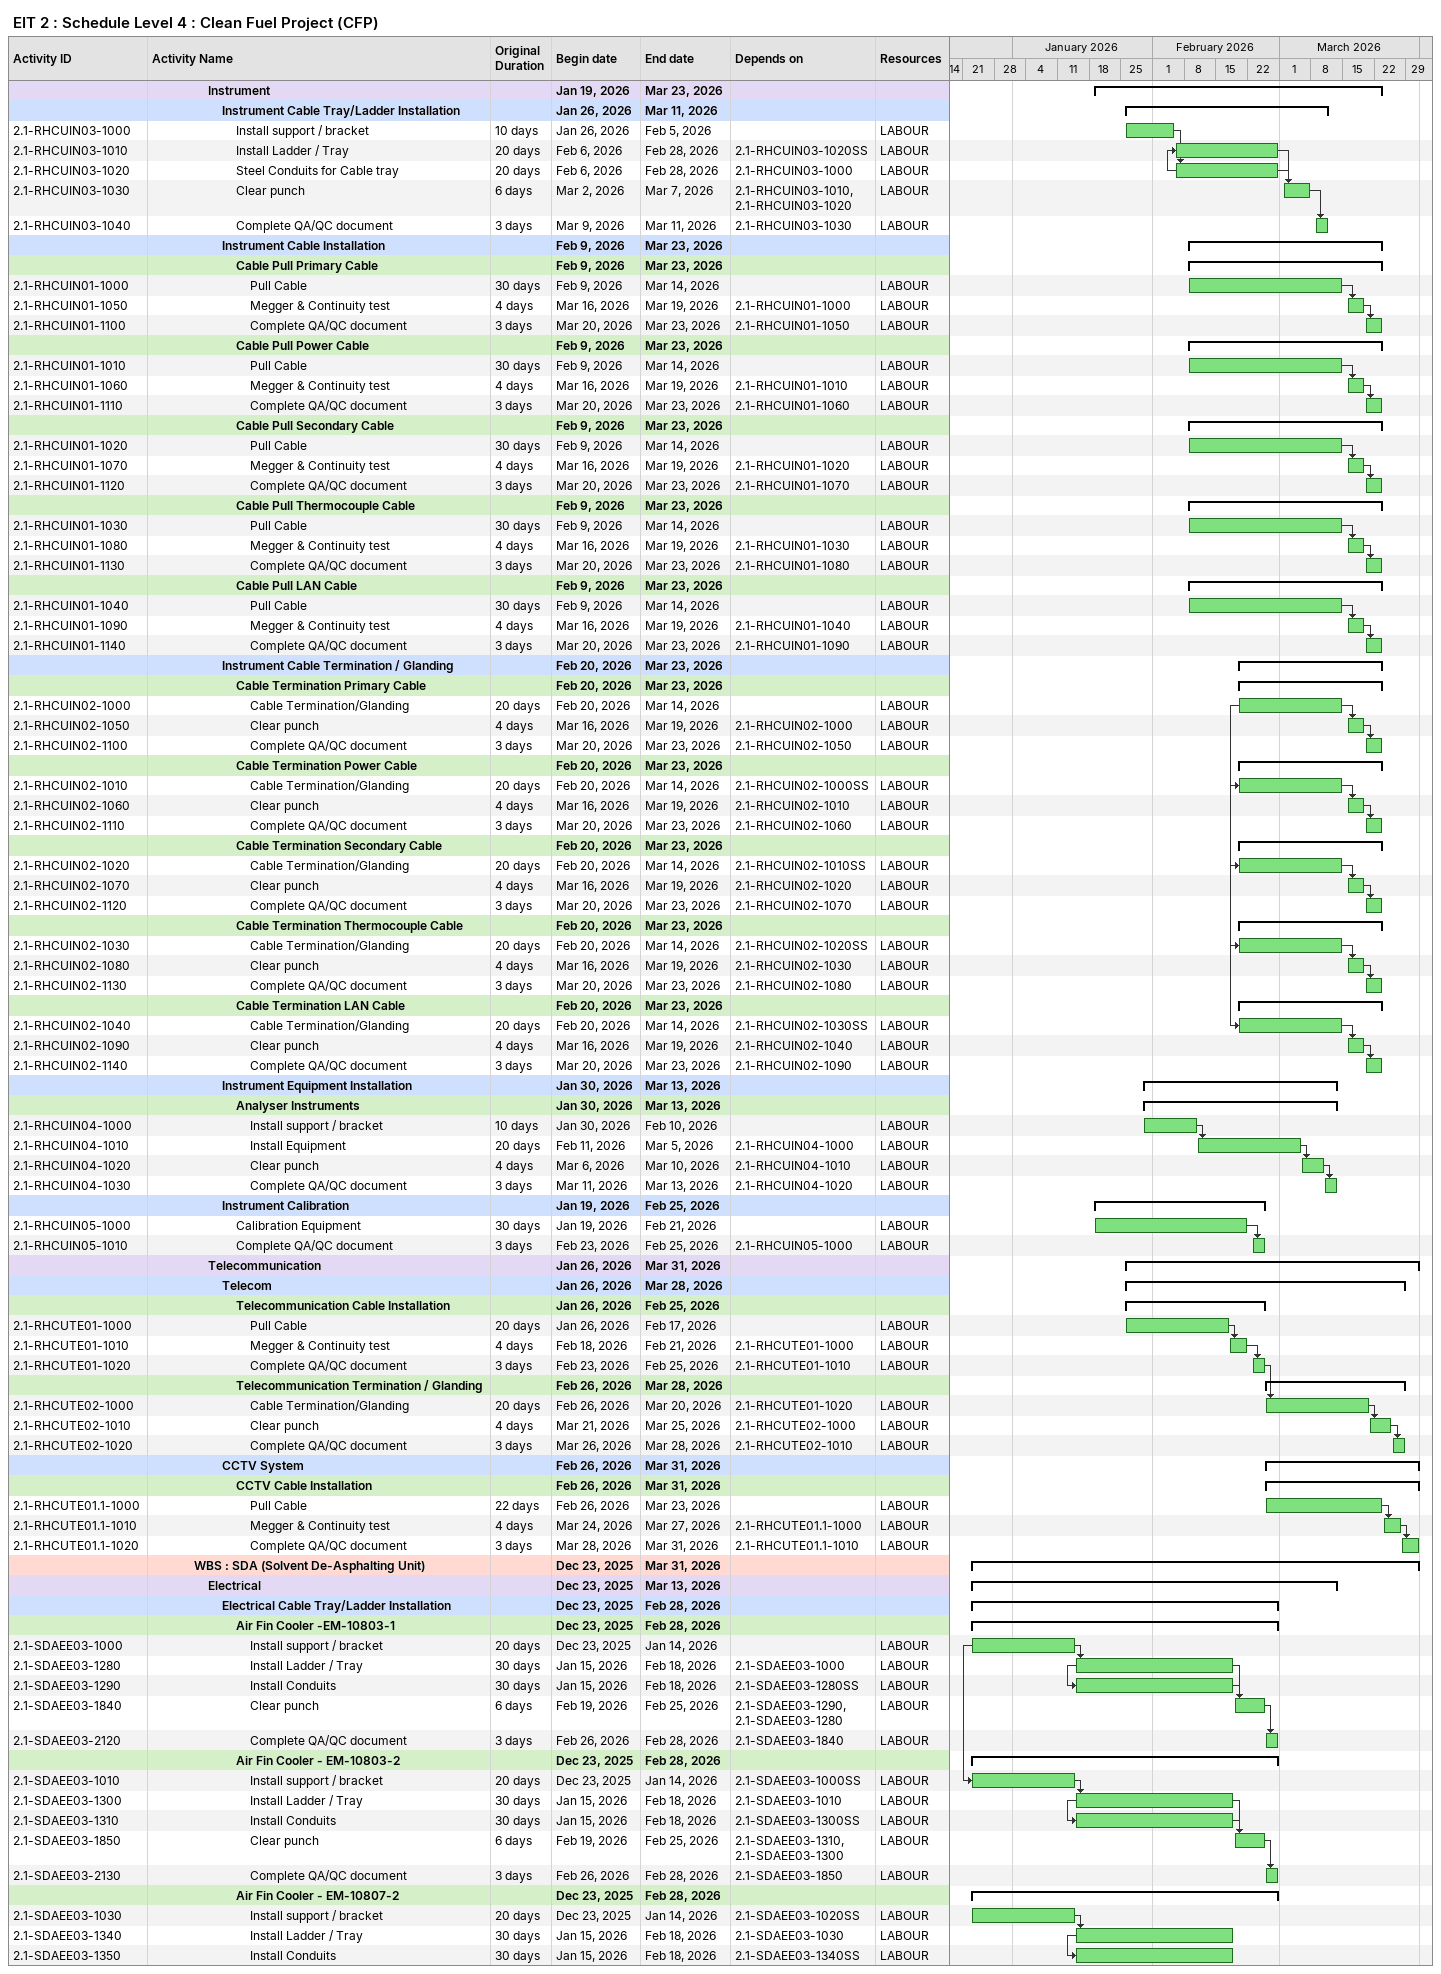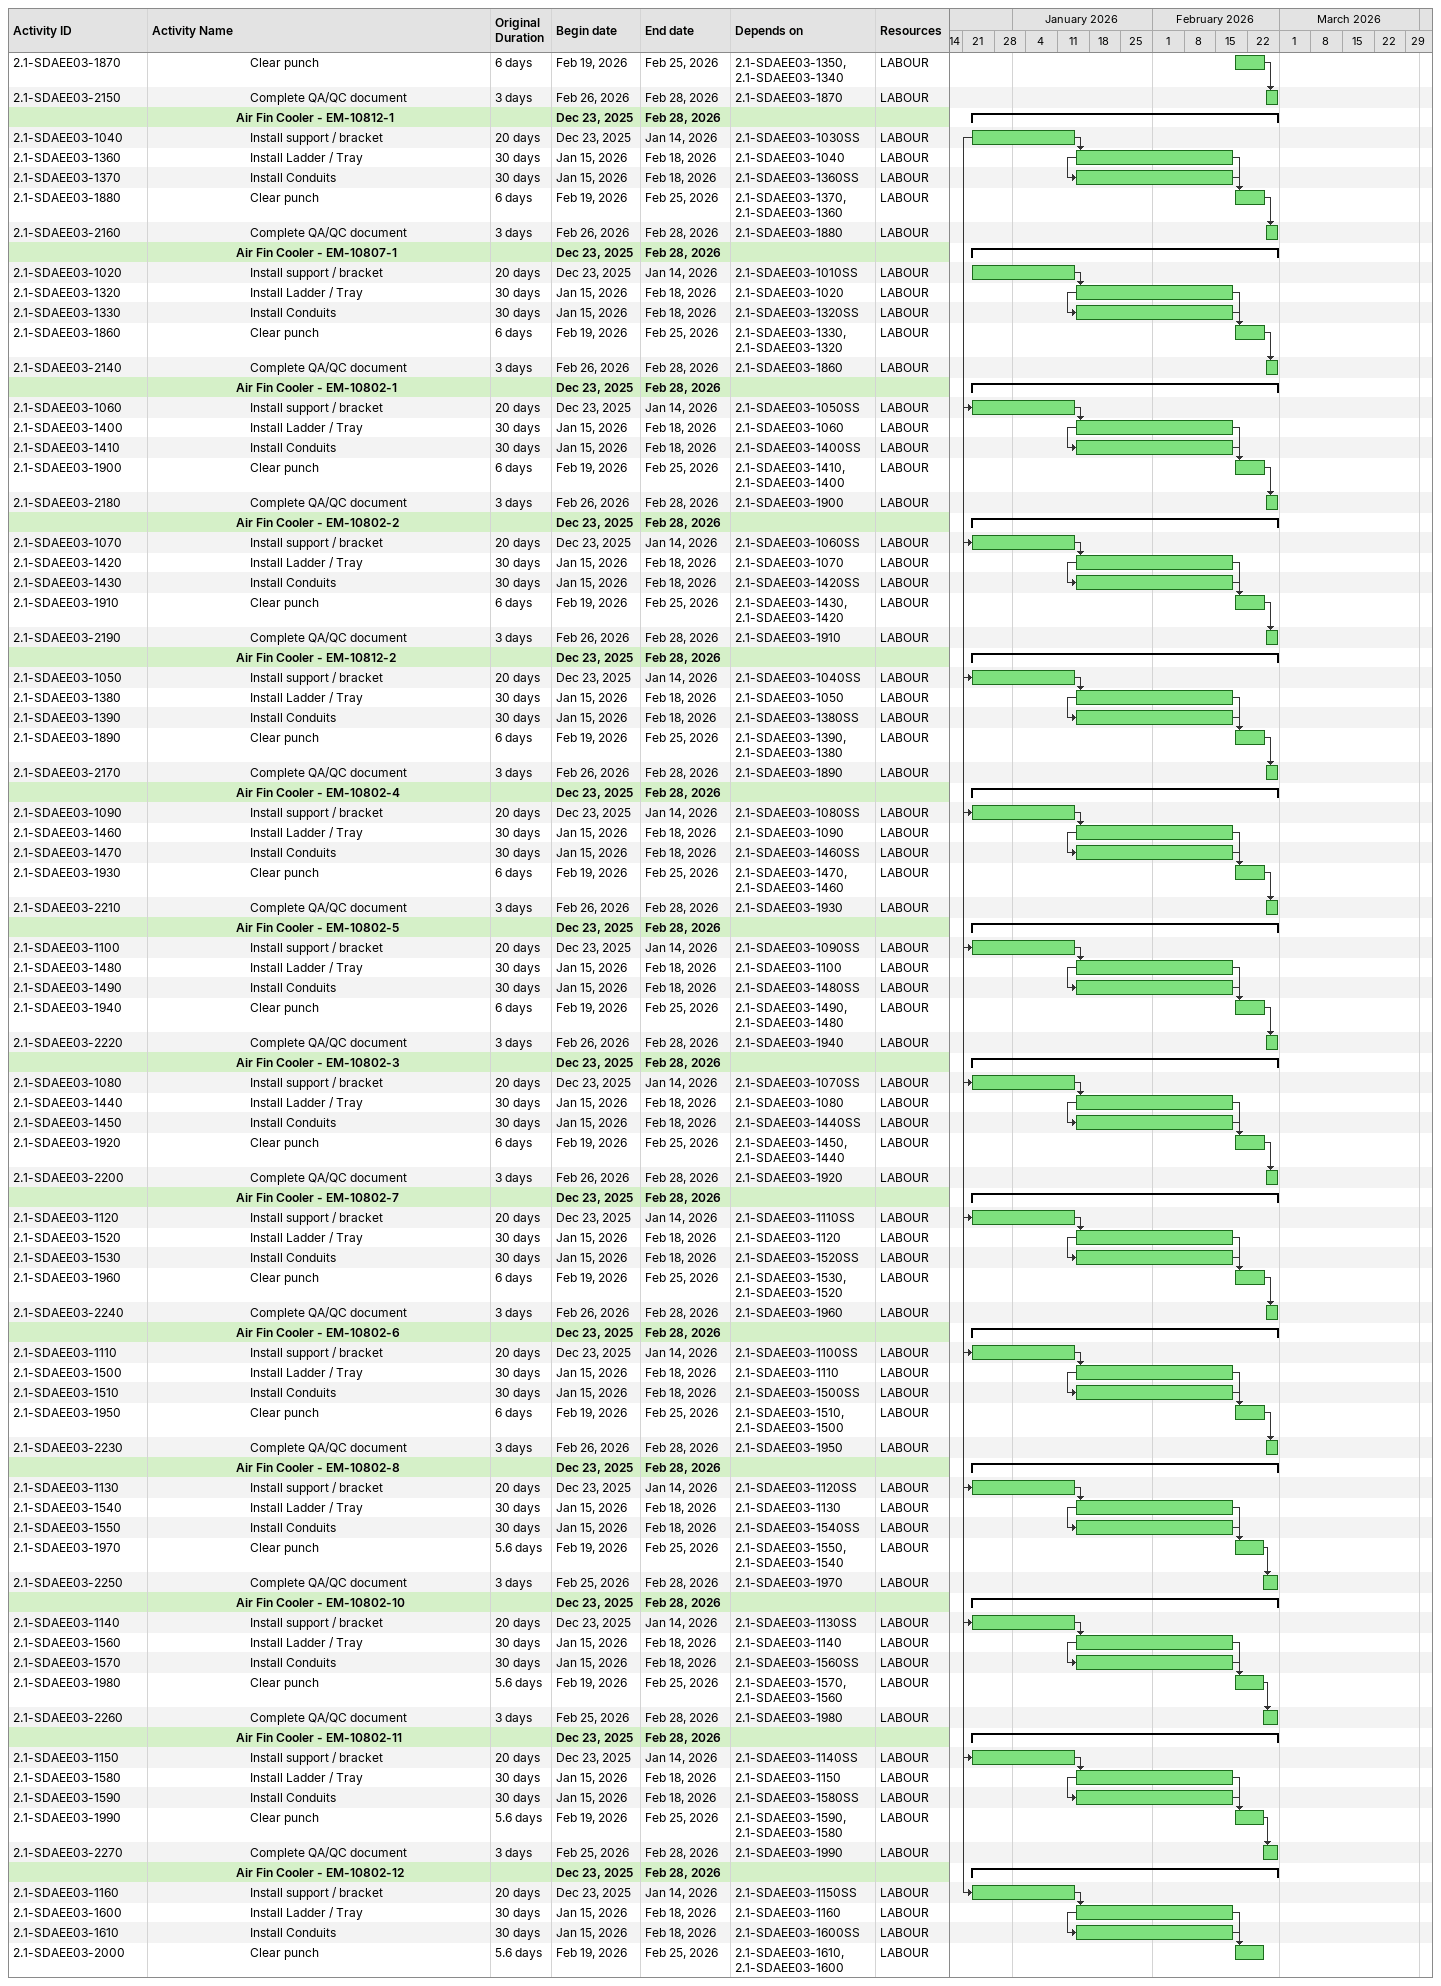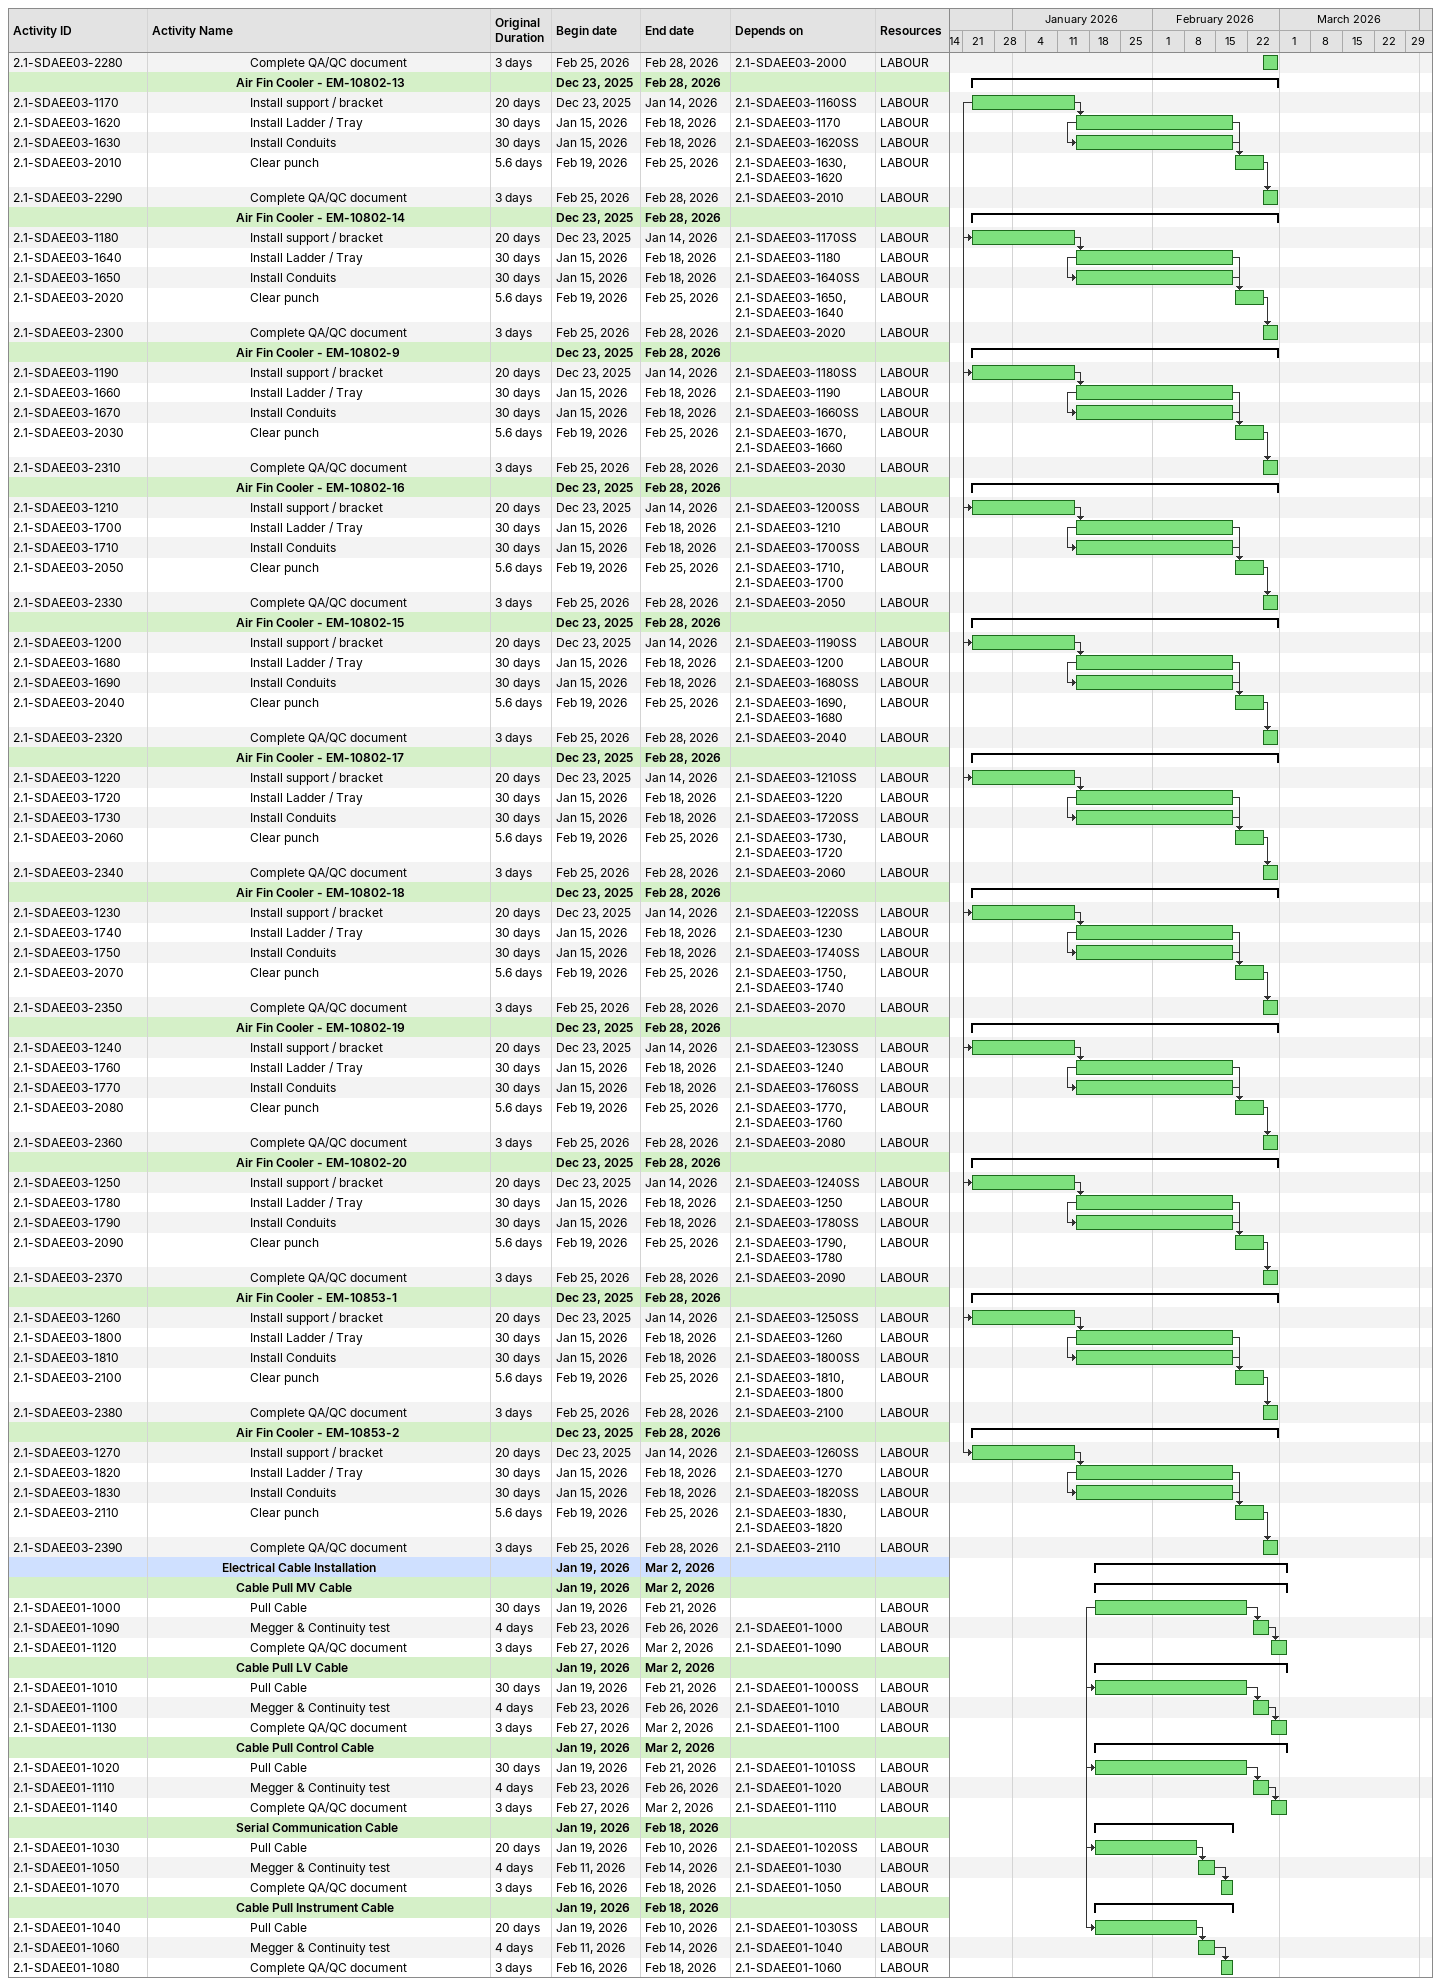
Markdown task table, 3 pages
EIT 2 : Schedule Level 4 : Clean Fuel Project (CFP)

| ID | Level | Task | Original duration | Start | Finish | Predecessors | Resources |
|---|---|---|---|---|---|---|---|
|  | 5 | **Instrument** |  | 2026-01-19 | 2026-03-23 |  |  |
|  | 6 | **Instrument Cable Tray/Ladder Installation** |  | 2026-01-26 | 2026-03-11 |  |  |
| 2.1-RHCUIN03-1000 | 7 | Install support / bracket | 10d | 2026-01-26 | 2026-02-05 |  | LABOUR |
| 2.1-RHCUIN03-1010 | 7 | Install Ladder / Tray | 20d | 2026-02-06 | 2026-02-28 | 2.1-RHCUIN03-1020SS | LABOUR |
| 2.1-RHCUIN03-1020 | 7 | Steel Conduits for Cable tray | 20d | 2026-02-06 | 2026-02-28 | 2.1-RHCUIN03-1000 | LABOUR |
| 2.1-RHCUIN03-1030 | 7 | Clear punch | 6d | 2026-03-02 | 2026-03-07 | 2.1-RHCUIN03-1010, 2.1-RHCUIN03-1020 | LABOUR |
| 2.1-RHCUIN03-1040 | 7 | Complete QA/QC document | 3d | 2026-03-09 | 2026-03-11 | 2.1-RHCUIN03-1030 | LABOUR |
|  | 6 | **Instrument Cable Installation** |  | 2026-02-09 | 2026-03-23 |  |  |
|  | 7 | **Cable Pull Primary Cable** |  | 2026-02-09 | 2026-03-23 |  |  |
| 2.1-RHCUIN01-1000 | 8 | Pull Cable | 30d | 2026-02-09 | 2026-03-14 |  | LABOUR |
| 2.1-RHCUIN01-1050 | 8 | Megger & Continuity test | 4d | 2026-03-16 | 2026-03-19 | 2.1-RHCUIN01-1000 | LABOUR |
| 2.1-RHCUIN01-1100 | 8 | Complete QA/QC document | 3d | 2026-03-20 | 2026-03-23 | 2.1-RHCUIN01-1050 | LABOUR |
|  | 7 | **Cable Pull Power Cable** |  | 2026-02-09 | 2026-03-23 |  |  |
| 2.1-RHCUIN01-1010 | 8 | Pull Cable | 30d | 2026-02-09 | 2026-03-14 |  | LABOUR |
| 2.1-RHCUIN01-1060 | 8 | Megger & Continuity test | 4d | 2026-03-16 | 2026-03-19 | 2.1-RHCUIN01-1010 | LABOUR |
| 2.1-RHCUIN01-1110 | 8 | Complete QA/QC document | 3d | 2026-03-20 | 2026-03-23 | 2.1-RHCUIN01-1060 | LABOUR |
|  | 7 | **Cable Pull Secondary Cable** |  | 2026-02-09 | 2026-03-23 |  |  |
| 2.1-RHCUIN01-1020 | 8 | Pull Cable | 30d | 2026-02-09 | 2026-03-14 |  | LABOUR |
| 2.1-RHCUIN01-1070 | 8 | Megger & Continuity test | 4d | 2026-03-16 | 2026-03-19 | 2.1-RHCUIN01-1020 | LABOUR |
| 2.1-RHCUIN01-1120 | 8 | Complete QA/QC document | 3d | 2026-03-20 | 2026-03-23 | 2.1-RHCUIN01-1070 | LABOUR |
|  | 7 | **Cable Pull Thermocouple Cable** |  | 2026-02-09 | 2026-03-23 |  |  |
| 2.1-RHCUIN01-1030 | 8 | Pull Cable | 30d | 2026-02-09 | 2026-03-14 |  | LABOUR |
| 2.1-RHCUIN01-1080 | 8 | Megger & Continuity test | 4d | 2026-03-16 | 2026-03-19 | 2.1-RHCUIN01-1030 | LABOUR |
| 2.1-RHCUIN01-1130 | 8 | Complete QA/QC document | 3d | 2026-03-20 | 2026-03-23 | 2.1-RHCUIN01-1080 | LABOUR |
|  | 7 | **Cable Pull LAN Cable** |  | 2026-02-09 | 2026-03-23 |  |  |
| 2.1-RHCUIN01-1040 | 8 | Pull Cable | 30d | 2026-02-09 | 2026-03-14 |  | LABOUR |
| 2.1-RHCUIN01-1090 | 8 | Megger & Continuity test | 4d | 2026-03-16 | 2026-03-19 | 2.1-RHCUIN01-1040 | LABOUR |
| 2.1-RHCUIN01-1140 | 8 | Complete QA/QC document | 3d | 2026-03-20 | 2026-03-23 | 2.1-RHCUIN01-1090 | LABOUR |
|  | 6 | **Instrument Cable Termination / Glanding** |  | 2026-02-20 | 2026-03-23 |  |  |
|  | 7 | **Cable Termination Primary Cable** |  | 2026-02-20 | 2026-03-23 |  |  |
| 2.1-RHCUIN02-1000 | 8 | Cable Termination/Glanding | 20d | 2026-02-20 | 2026-03-14 |  | LABOUR |
| 2.1-RHCUIN02-1050 | 8 | Clear punch | 4d | 2026-03-16 | 2026-03-19 | 2.1-RHCUIN02-1000 | LABOUR |
| 2.1-RHCUIN02-1100 | 8 | Complete QA/QC document | 3d | 2026-03-20 | 2026-03-23 | 2.1-RHCUIN02-1050 | LABOUR |
|  | 7 | **Cable Termination Power Cable** |  | 2026-02-20 | 2026-03-23 |  |  |
| 2.1-RHCUIN02-1010 | 8 | Cable Termination/Glanding | 20d | 2026-02-20 | 2026-03-14 | 2.1-RHCUIN02-1000SS | LABOUR |
| 2.1-RHCUIN02-1060 | 8 | Clear punch | 4d | 2026-03-16 | 2026-03-19 | 2.1-RHCUIN02-1010 | LABOUR |
| 2.1-RHCUIN02-1110 | 8 | Complete QA/QC document | 3d | 2026-03-20 | 2026-03-23 | 2.1-RHCUIN02-1060 | LABOUR |
|  | 7 | **Cable Termination Secondary Cable** |  | 2026-02-20 | 2026-03-23 |  |  |
| 2.1-RHCUIN02-1020 | 8 | Cable Termination/Glanding | 20d | 2026-02-20 | 2026-03-14 | 2.1-RHCUIN02-1010SS | LABOUR |
| 2.1-RHCUIN02-1070 | 8 | Clear punch | 4d | 2026-03-16 | 2026-03-19 | 2.1-RHCUIN02-1020 | LABOUR |
| 2.1-RHCUIN02-1120 | 8 | Complete QA/QC document | 3d | 2026-03-20 | 2026-03-23 | 2.1-RHCUIN02-1070 | LABOUR |
|  | 7 | **Cable Termination Thermocouple Cable** |  | 2026-02-20 | 2026-03-23 |  |  |
| 2.1-RHCUIN02-1030 | 8 | Cable Termination/Glanding | 20d | 2026-02-20 | 2026-03-14 | 2.1-RHCUIN02-1020SS | LABOUR |
| 2.1-RHCUIN02-1080 | 8 | Clear punch | 4d | 2026-03-16 | 2026-03-19 | 2.1-RHCUIN02-1030 | LABOUR |
| 2.1-RHCUIN02-1130 | 8 | Complete QA/QC document | 3d | 2026-03-20 | 2026-03-23 | 2.1-RHCUIN02-1080 | LABOUR |
|  | 7 | **Cable Termination LAN Cable** |  | 2026-02-20 | 2026-03-23 |  |  |
| 2.1-RHCUIN02-1040 | 8 | Cable Termination/Glanding | 20d | 2026-02-20 | 2026-03-14 | 2.1-RHCUIN02-1030SS | LABOUR |
| 2.1-RHCUIN02-1090 | 8 | Clear punch | 4d | 2026-03-16 | 2026-03-19 | 2.1-RHCUIN02-1040 | LABOUR |
| 2.1-RHCUIN02-1140 | 8 | Complete QA/QC document | 3d | 2026-03-20 | 2026-03-23 | 2.1-RHCUIN02-1090 | LABOUR |
|  | 6 | **Instrument Equipment Installation** |  | 2026-01-30 | 2026-03-13 |  |  |
|  | 7 | **Analyser Instruments** |  | 2026-01-30 | 2026-03-13 |  |  |
| 2.1-RHCUIN04-1000 | 8 | Install support / bracket | 10d | 2026-01-30 | 2026-02-10 |  | LABOUR |
| 2.1-RHCUIN04-1010 | 8 | Install Equipment | 20d | 2026-02-11 | 2026-03-05 | 2.1-RHCUIN04-1000 | LABOUR |
| 2.1-RHCUIN04-1020 | 8 | Clear punch | 4d | 2026-03-06 | 2026-03-10 | 2.1-RHCUIN04-1010 | LABOUR |
| 2.1-RHCUIN04-1030 | 8 | Complete QA/QC document | 3d | 2026-03-11 | 2026-03-13 | 2.1-RHCUIN04-1020 | LABOUR |
|  | 6 | **Instrument Calibration** |  | 2026-01-19 | 2026-02-25 |  |  |
| 2.1-RHCUIN05-1000 | 7 | Calibration Equipment | 30d | 2026-01-19 | 2026-02-21 |  | LABOUR |
| 2.1-RHCUIN05-1010 | 7 | Complete QA/QC document | 3d | 2026-02-23 | 2026-02-25 | 2.1-RHCUIN05-1000 | LABOUR |
|  | 5 | **Telecommunication** |  | 2026-01-26 | 2026-03-31 |  |  |
|  | 6 | **Telecom** |  | 2026-01-26 | 2026-03-28 |  |  |
|  | 7 | **Telecommunication Cable Installation** |  | 2026-01-26 | 2026-02-25 |  |  |
| 2.1-RHCUTE01-1000 | 8 | Pull Cable | 20d | 2026-01-26 | 2026-02-17 |  | LABOUR |
| 2.1-RHCUTE01-1010 | 8 | Megger & Continuity test | 4d | 2026-02-18 | 2026-02-21 | 2.1-RHCUTE01-1000 | LABOUR |
| 2.1-RHCUTE01-1020 | 8 | Complete QA/QC document | 3d | 2026-02-23 | 2026-02-25 | 2.1-RHCUTE01-1010 | LABOUR |
|  | 7 | **Telecommunication Termination / Glanding** |  | 2026-02-26 | 2026-03-28 |  |  |
| 2.1-RHCUTE02-1000 | 8 | Cable Termination/Glanding | 20d | 2026-02-26 | 2026-03-20 | 2.1-RHCUTE01-1020 | LABOUR |
| 2.1-RHCUTE02-1010 | 8 | Clear punch | 4d | 2026-03-21 | 2026-03-25 | 2.1-RHCUTE02-1000 | LABOUR |
| 2.1-RHCUTE02-1020 | 8 | Complete QA/QC document | 3d | 2026-03-26 | 2026-03-28 | 2.1-RHCUTE02-1010 | LABOUR |
|  | 6 | **CCTV System** |  | 2026-02-26 | 2026-03-31 |  |  |
|  | 7 | **CCTV Cable Installation** |  | 2026-02-26 | 2026-03-31 |  |  |
| 2.1-RHCUTE01.1-1000 | 8 | Pull Cable | 22d | 2026-02-26 | 2026-03-23 |  | LABOUR |
| 2.1-RHCUTE01.1-1010 | 8 | Megger & Continuity test | 4d | 2026-03-24 | 2026-03-27 | 2.1-RHCUTE01.1-1000 | LABOUR |
| 2.1-RHCUTE01.1-1020 | 8 | Complete QA/QC document | 3d | 2026-03-28 | 2026-03-31 | 2.1-RHCUTE01.1-1010 | LABOUR |
|  | 4 | **WBS : SDA (Solvent De-Asphalting Unit)** |  | 2025-12-23 | 2026-03-31 |  |  |
|  | 5 | **Electrical** |  | 2025-12-23 | 2026-03-13 |  |  |
|  | 6 | **Electrical Cable Tray/Ladder Installation** |  | 2025-12-23 | 2026-02-28 |  |  |
|  | 7 | **Air Fin Cooler -EM-10803-1** |  | 2025-12-23 | 2026-02-28 |  |  |
| 2.1-SDAEE03-1000 | 8 | Install support / bracket | 20d | 2025-12-23 | 2026-01-14 |  | LABOUR |
| 2.1-SDAEE03-1280 | 8 | Install Ladder / Tray | 30d | 2026-01-15 | 2026-02-18 | 2.1-SDAEE03-1000 | LABOUR |
| 2.1-SDAEE03-1290 | 8 | Install Conduits | 30d | 2026-01-15 | 2026-02-18 | 2.1-SDAEE03-1280SS | LABOUR |
| 2.1-SDAEE03-1840 | 8 | Clear punch | 6d | 2026-02-19 | 2026-02-25 | 2.1-SDAEE03-1290, 2.1-SDAEE03-1280 | LABOUR |
| 2.1-SDAEE03-2120 | 8 | Complete QA/QC document | 3d | 2026-02-26 | 2026-02-28 | 2.1-SDAEE03-1840 | LABOUR |
|  | 7 | **Air Fin Cooler - EM-10803-2** |  | 2025-12-23 | 2026-02-28 |  |  |
| 2.1-SDAEE03-1010 | 8 | Install support / bracket | 20d | 2025-12-23 | 2026-01-14 | 2.1-SDAEE03-1000SS | LABOUR |
| 2.1-SDAEE03-1300 | 8 | Install Ladder / Tray | 30d | 2026-01-15 | 2026-02-18 | 2.1-SDAEE03-1010 | LABOUR |
| 2.1-SDAEE03-1310 | 8 | Install Conduits | 30d | 2026-01-15 | 2026-02-18 | 2.1-SDAEE03-1300SS | LABOUR |
| 2.1-SDAEE03-1850 | 8 | Clear punch | 6d | 2026-02-19 | 2026-02-25 | 2.1-SDAEE03-1310, 2.1-SDAEE03-1300 | LABOUR |
| 2.1-SDAEE03-2130 | 8 | Complete QA/QC document | 3d | 2026-02-26 | 2026-02-28 | 2.1-SDAEE03-1850 | LABOUR |
|  | 7 | **Air Fin Cooler - EM-10807-2** |  | 2025-12-23 | 2026-02-28 |  |  |
| 2.1-SDAEE03-1030 | 8 | Install support / bracket | 20d | 2025-12-23 | 2026-01-14 | 2.1-SDAEE03-1020SS | LABOUR |
| 2.1-SDAEE03-1340 | 8 | Install Ladder / Tray | 30d | 2026-01-15 | 2026-02-18 | 2.1-SDAEE03-1030 | LABOUR |
| 2.1-SDAEE03-1350 | 8 | Install Conduits | 30d | 2026-01-15 | 2026-02-18 | 2.1-SDAEE03-1340SS | LABOUR |
| 2.1-SDAEE03-1870 | 8 | Clear punch | 6d | 2026-02-19 | 2026-02-25 | 2.1-SDAEE03-1350, 2.1-SDAEE03-1340 | LABOUR |
| 2.1-SDAEE03-2150 | 8 | Complete QA/QC document | 3d | 2026-02-26 | 2026-02-28 | 2.1-SDAEE03-1870 | LABOUR |
|  | 7 | **Air Fin Cooler - EM-10812-1** |  | 2025-12-23 | 2026-02-28 |  |  |
| 2.1-SDAEE03-1040 | 8 | Install support / bracket | 20d | 2025-12-23 | 2026-01-14 | 2.1-SDAEE03-1030SS | LABOUR |
| 2.1-SDAEE03-1360 | 8 | Install Ladder / Tray | 30d | 2026-01-15 | 2026-02-18 | 2.1-SDAEE03-1040 | LABOUR |
| 2.1-SDAEE03-1370 | 8 | Install Conduits | 30d | 2026-01-15 | 2026-02-18 | 2.1-SDAEE03-1360SS | LABOUR |
| 2.1-SDAEE03-1880 | 8 | Clear punch | 6d | 2026-02-19 | 2026-02-25 | 2.1-SDAEE03-1370, 2.1-SDAEE03-1360 | LABOUR |
| 2.1-SDAEE03-2160 | 8 | Complete QA/QC document | 3d | 2026-02-26 | 2026-02-28 | 2.1-SDAEE03-1880 | LABOUR |
|  | 7 | **Air Fin Cooler - EM-10807-1** |  | 2025-12-23 | 2026-02-28 |  |  |
| 2.1-SDAEE03-1020 | 8 | Install support / bracket | 20d | 2025-12-23 | 2026-01-14 | 2.1-SDAEE03-1010SS | LABOUR |
| 2.1-SDAEE03-1320 | 8 | Install Ladder / Tray | 30d | 2026-01-15 | 2026-02-18 | 2.1-SDAEE03-1020 | LABOUR |
| 2.1-SDAEE03-1330 | 8 | Install Conduits | 30d | 2026-01-15 | 2026-02-18 | 2.1-SDAEE03-1320SS | LABOUR |
| 2.1-SDAEE03-1860 | 8 | Clear punch | 6d | 2026-02-19 | 2026-02-25 | 2.1-SDAEE03-1330, 2.1-SDAEE03-1320 | LABOUR |
| 2.1-SDAEE03-2140 | 8 | Complete QA/QC document | 3d | 2026-02-26 | 2026-02-28 | 2.1-SDAEE03-1860 | LABOUR |
|  | 7 | **Air Fin Cooler - EM-10802-1** |  | 2025-12-23 | 2026-02-28 |  |  |
| 2.1-SDAEE03-1060 | 8 | Install support / bracket | 20d | 2025-12-23 | 2026-01-14 | 2.1-SDAEE03-1050SS | LABOUR |
| 2.1-SDAEE03-1400 | 8 | Install Ladder / Tray | 30d | 2026-01-15 | 2026-02-18 | 2.1-SDAEE03-1060 | LABOUR |
| 2.1-SDAEE03-1410 | 8 | Install Conduits | 30d | 2026-01-15 | 2026-02-18 | 2.1-SDAEE03-1400SS | LABOUR |
| 2.1-SDAEE03-1900 | 8 | Clear punch | 6d | 2026-02-19 | 2026-02-25 | 2.1-SDAEE03-1410, 2.1-SDAEE03-1400 | LABOUR |
| 2.1-SDAEE03-2180 | 8 | Complete QA/QC document | 3d | 2026-02-26 | 2026-02-28 | 2.1-SDAEE03-1900 | LABOUR |
|  | 7 | **Air Fin Cooler - EM-10802-2** |  | 2025-12-23 | 2026-02-28 |  |  |
| 2.1-SDAEE03-1070 | 8 | Install support / bracket | 20d | 2025-12-23 | 2026-01-14 | 2.1-SDAEE03-1060SS | LABOUR |
| 2.1-SDAEE03-1420 | 8 | Install Ladder / Tray | 30d | 2026-01-15 | 2026-02-18 | 2.1-SDAEE03-1070 | LABOUR |
| 2.1-SDAEE03-1430 | 8 | Install Conduits | 30d | 2026-01-15 | 2026-02-18 | 2.1-SDAEE03-1420SS | LABOUR |
| 2.1-SDAEE03-1910 | 8 | Clear punch | 6d | 2026-02-19 | 2026-02-25 | 2.1-SDAEE03-1430, 2.1-SDAEE03-1420 | LABOUR |
| 2.1-SDAEE03-2190 | 8 | Complete QA/QC document | 3d | 2026-02-26 | 2026-02-28 | 2.1-SDAEE03-1910 | LABOUR |
|  | 7 | **Air Fin Cooler - EM-10812-2** |  | 2025-12-23 | 2026-02-28 |  |  |
| 2.1-SDAEE03-1050 | 8 | Install support / bracket | 20d | 2025-12-23 | 2026-01-14 | 2.1-SDAEE03-1040SS | LABOUR |
| 2.1-SDAEE03-1380 | 8 | Install Ladder / Tray | 30d | 2026-01-15 | 2026-02-18 | 2.1-SDAEE03-1050 | LABOUR |
| 2.1-SDAEE03-1390 | 8 | Install Conduits | 30d | 2026-01-15 | 2026-02-18 | 2.1-SDAEE03-1380SS | LABOUR |
| 2.1-SDAEE03-1890 | 8 | Clear punch | 6d | 2026-02-19 | 2026-02-25 | 2.1-SDAEE03-1390, 2.1-SDAEE03-1380 | LABOUR |
| 2.1-SDAEE03-2170 | 8 | Complete QA/QC document | 3d | 2026-02-26 | 2026-02-28 | 2.1-SDAEE03-1890 | LABOUR |
|  | 7 | **Air Fin Cooler - EM-10802-4** |  | 2025-12-23 | 2026-02-28 |  |  |
| 2.1-SDAEE03-1090 | 8 | Install support / bracket | 20d | 2025-12-23 | 2026-01-14 | 2.1-SDAEE03-1080SS | LABOUR |
| 2.1-SDAEE03-1460 | 8 | Install Ladder / Tray | 30d | 2026-01-15 | 2026-02-18 | 2.1-SDAEE03-1090 | LABOUR |
| 2.1-SDAEE03-1470 | 8 | Install Conduits | 30d | 2026-01-15 | 2026-02-18 | 2.1-SDAEE03-1460SS | LABOUR |
| 2.1-SDAEE03-1930 | 8 | Clear punch | 6d | 2026-02-19 | 2026-02-25 | 2.1-SDAEE03-1470, 2.1-SDAEE03-1460 | LABOUR |
| 2.1-SDAEE03-2210 | 8 | Complete QA/QC document | 3d | 2026-02-26 | 2026-02-28 | 2.1-SDAEE03-1930 | LABOUR |
|  | 7 | **Air Fin Cooler - EM-10802-5** |  | 2025-12-23 | 2026-02-28 |  |  |
| 2.1-SDAEE03-1100 | 8 | Install support / bracket | 20d | 2025-12-23 | 2026-01-14 | 2.1-SDAEE03-1090SS | LABOUR |
| 2.1-SDAEE03-1480 | 8 | Install Ladder / Tray | 30d | 2026-01-15 | 2026-02-18 | 2.1-SDAEE03-1100 | LABOUR |
| 2.1-SDAEE03-1490 | 8 | Install Conduits | 30d | 2026-01-15 | 2026-02-18 | 2.1-SDAEE03-1480SS | LABOUR |
| 2.1-SDAEE03-1940 | 8 | Clear punch | 6d | 2026-02-19 | 2026-02-25 | 2.1-SDAEE03-1490, 2.1-SDAEE03-1480 | LABOUR |
| 2.1-SDAEE03-2220 | 8 | Complete QA/QC document | 3d | 2026-02-26 | 2026-02-28 | 2.1-SDAEE03-1940 | LABOUR |
|  | 7 | **Air Fin Cooler - EM-10802-3** |  | 2025-12-23 | 2026-02-28 |  |  |
| 2.1-SDAEE03-1080 | 8 | Install support / bracket | 20d | 2025-12-23 | 2026-01-14 | 2.1-SDAEE03-1070SS | LABOUR |
| 2.1-SDAEE03-1440 | 8 | Install Ladder / Tray | 30d | 2026-01-15 | 2026-02-18 | 2.1-SDAEE03-1080 | LABOUR |
| 2.1-SDAEE03-1450 | 8 | Install Conduits | 30d | 2026-01-15 | 2026-02-18 | 2.1-SDAEE03-1440SS | LABOUR |
| 2.1-SDAEE03-1920 | 8 | Clear punch | 6d | 2026-02-19 | 2026-02-25 | 2.1-SDAEE03-1450, 2.1-SDAEE03-1440 | LABOUR |
| 2.1-SDAEE03-2200 | 8 | Complete QA/QC document | 3d | 2026-02-26 | 2026-02-28 | 2.1-SDAEE03-1920 | LABOUR |
|  | 7 | **Air Fin Cooler - EM-10802-7** |  | 2025-12-23 | 2026-02-28 |  |  |
| 2.1-SDAEE03-1120 | 8 | Install support / bracket | 20d | 2025-12-23 | 2026-01-14 | 2.1-SDAEE03-1110SS | LABOUR |
| 2.1-SDAEE03-1520 | 8 | Install Ladder / Tray | 30d | 2026-01-15 | 2026-02-18 | 2.1-SDAEE03-1120 | LABOUR |
| 2.1-SDAEE03-1530 | 8 | Install Conduits | 30d | 2026-01-15 | 2026-02-18 | 2.1-SDAEE03-1520SS | LABOUR |
| 2.1-SDAEE03-1960 | 8 | Clear punch | 6d | 2026-02-19 | 2026-02-25 | 2.1-SDAEE03-1530, 2.1-SDAEE03-1520 | LABOUR |
| 2.1-SDAEE03-2240 | 8 | Complete QA/QC document | 3d | 2026-02-26 | 2026-02-28 | 2.1-SDAEE03-1960 | LABOUR |
|  | 7 | **Air Fin Cooler - EM-10802-6** |  | 2025-12-23 | 2026-02-28 |  |  |
| 2.1-SDAEE03-1110 | 8 | Install support / bracket | 20d | 2025-12-23 | 2026-01-14 | 2.1-SDAEE03-1100SS | LABOUR |
| 2.1-SDAEE03-1500 | 8 | Install Ladder / Tray | 30d | 2026-01-15 | 2026-02-18 | 2.1-SDAEE03-1110 | LABOUR |
| 2.1-SDAEE03-1510 | 8 | Install Conduits | 30d | 2026-01-15 | 2026-02-18 | 2.1-SDAEE03-1500SS | LABOUR |
| 2.1-SDAEE03-1950 | 8 | Clear punch | 6d | 2026-02-19 | 2026-02-25 | 2.1-SDAEE03-1510, 2.1-SDAEE03-1500 | LABOUR |
| 2.1-SDAEE03-2230 | 8 | Complete QA/QC document | 3d | 2026-02-26 | 2026-02-28 | 2.1-SDAEE03-1950 | LABOUR |
|  | 7 | **Air Fin Cooler - EM-10802-8** |  | 2025-12-23 | 2026-02-28 |  |  |
| 2.1-SDAEE03-1130 | 8 | Install support / bracket | 20d | 2025-12-23 | 2026-01-14 | 2.1-SDAEE03-1120SS | LABOUR |
| 2.1-SDAEE03-1540 | 8 | Install Ladder / Tray | 30d | 2026-01-15 | 2026-02-18 | 2.1-SDAEE03-1130 | LABOUR |
| 2.1-SDAEE03-1550 | 8 | Install Conduits | 30d | 2026-01-15 | 2026-02-18 | 2.1-SDAEE03-1540SS | LABOUR |
| 2.1-SDAEE03-1970 | 8 | Clear punch | 5.6d | 2026-02-19 | 2026-02-25 | 2.1-SDAEE03-1550, 2.1-SDAEE03-1540 | LABOUR |
| 2.1-SDAEE03-2250 | 8 | Complete QA/QC document | 3d | 2026-02-25 | 2026-02-28 | 2.1-SDAEE03-1970 | LABOUR |
|  | 7 | **Air Fin Cooler - EM-10802-10** |  | 2025-12-23 | 2026-02-28 |  |  |
| 2.1-SDAEE03-1140 | 8 | Install support / bracket | 20d | 2025-12-23 | 2026-01-14 | 2.1-SDAEE03-1130SS | LABOUR |
| 2.1-SDAEE03-1560 | 8 | Install Ladder / Tray | 30d | 2026-01-15 | 2026-02-18 | 2.1-SDAEE03-1140 | LABOUR |
| 2.1-SDAEE03-1570 | 8 | Install Conduits | 30d | 2026-01-15 | 2026-02-18 | 2.1-SDAEE03-1560SS | LABOUR |
| 2.1-SDAEE03-1980 | 8 | Clear punch | 5.6d | 2026-02-19 | 2026-02-25 | 2.1-SDAEE03-1570, 2.1-SDAEE03-1560 | LABOUR |
| 2.1-SDAEE03-2260 | 8 | Complete QA/QC document | 3d | 2026-02-25 | 2026-02-28 | 2.1-SDAEE03-1980 | LABOUR |
|  | 7 | **Air Fin Cooler - EM-10802-11** |  | 2025-12-23 | 2026-02-28 |  |  |
| 2.1-SDAEE03-1150 | 8 | Install support / bracket | 20d | 2025-12-23 | 2026-01-14 | 2.1-SDAEE03-1140SS | LABOUR |
| 2.1-SDAEE03-1580 | 8 | Install Ladder / Tray | 30d | 2026-01-15 | 2026-02-18 | 2.1-SDAEE03-1150 | LABOUR |
| 2.1-SDAEE03-1590 | 8 | Install Conduits | 30d | 2026-01-15 | 2026-02-18 | 2.1-SDAEE03-1580SS | LABOUR |
| 2.1-SDAEE03-1990 | 8 | Clear punch | 5.6d | 2026-02-19 | 2026-02-25 | 2.1-SDAEE03-1590, 2.1-SDAEE03-1580 | LABOUR |
| 2.1-SDAEE03-2270 | 8 | Complete QA/QC document | 3d | 2026-02-25 | 2026-02-28 | 2.1-SDAEE03-1990 | LABOUR |
|  | 7 | **Air Fin Cooler - EM-10802-12** |  | 2025-12-23 | 2026-02-28 |  |  |
| 2.1-SDAEE03-1160 | 8 | Install support / bracket | 20d | 2025-12-23 | 2026-01-14 | 2.1-SDAEE03-1150SS | LABOUR |
| 2.1-SDAEE03-1600 | 8 | Install Ladder / Tray | 30d | 2026-01-15 | 2026-02-18 | 2.1-SDAEE03-1160 | LABOUR |
| 2.1-SDAEE03-1610 | 8 | Install Conduits | 30d | 2026-01-15 | 2026-02-18 | 2.1-SDAEE03-1600SS | LABOUR |
| 2.1-SDAEE03-2000 | 8 | Clear punch | 5.6d | 2026-02-19 | 2026-02-25 | 2.1-SDAEE03-1610, 2.1-SDAEE03-1600 | LABOUR |
| 2.1-SDAEE03-2280 | 8 | Complete QA/QC document | 3d | 2026-02-25 | 2026-02-28 | 2.1-SDAEE03-2000 | LABOUR |
|  | 7 | **Air Fin Cooler - EM-10802-13** |  | 2025-12-23 | 2026-02-28 |  |  |
| 2.1-SDAEE03-1170 | 8 | Install support / bracket | 20d | 2025-12-23 | 2026-01-14 | 2.1-SDAEE03-1160SS | LABOUR |
| 2.1-SDAEE03-1620 | 8 | Install Ladder / Tray | 30d | 2026-01-15 | 2026-02-18 | 2.1-SDAEE03-1170 | LABOUR |
| 2.1-SDAEE03-1630 | 8 | Install Conduits | 30d | 2026-01-15 | 2026-02-18 | 2.1-SDAEE03-1620SS | LABOUR |
| 2.1-SDAEE03-2010 | 8 | Clear punch | 5.6d | 2026-02-19 | 2026-02-25 | 2.1-SDAEE03-1630, 2.1-SDAEE03-1620 | LABOUR |
| 2.1-SDAEE03-2290 | 8 | Complete QA/QC document | 3d | 2026-02-25 | 2026-02-28 | 2.1-SDAEE03-2010 | LABOUR |
|  | 7 | **Air Fin Cooler - EM-10802-14** |  | 2025-12-23 | 2026-02-28 |  |  |
| 2.1-SDAEE03-1180 | 8 | Install support / bracket | 20d | 2025-12-23 | 2026-01-14 | 2.1-SDAEE03-1170SS | LABOUR |
| 2.1-SDAEE03-1640 | 8 | Install Ladder / Tray | 30d | 2026-01-15 | 2026-02-18 | 2.1-SDAEE03-1180 | LABOUR |
| 2.1-SDAEE03-1650 | 8 | Install Conduits | 30d | 2026-01-15 | 2026-02-18 | 2.1-SDAEE03-1640SS | LABOUR |
| 2.1-SDAEE03-2020 | 8 | Clear punch | 5.6d | 2026-02-19 | 2026-02-25 | 2.1-SDAEE03-1650, 2.1-SDAEE03-1640 | LABOUR |
| 2.1-SDAEE03-2300 | 8 | Complete QA/QC document | 3d | 2026-02-25 | 2026-02-28 | 2.1-SDAEE03-2020 | LABOUR |
|  | 7 | **Air Fin Cooler - EM-10802-9** |  | 2025-12-23 | 2026-02-28 |  |  |
| 2.1-SDAEE03-1190 | 8 | Install support / bracket | 20d | 2025-12-23 | 2026-01-14 | 2.1-SDAEE03-1180SS | LABOUR |
| 2.1-SDAEE03-1660 | 8 | Install Ladder / Tray | 30d | 2026-01-15 | 2026-02-18 | 2.1-SDAEE03-1190 | LABOUR |
| 2.1-SDAEE03-1670 | 8 | Install Conduits | 30d | 2026-01-15 | 2026-02-18 | 2.1-SDAEE03-1660SS | LABOUR |
| 2.1-SDAEE03-2030 | 8 | Clear punch | 5.6d | 2026-02-19 | 2026-02-25 | 2.1-SDAEE03-1670, 2.1-SDAEE03-1660 | LABOUR |
| 2.1-SDAEE03-2310 | 8 | Complete QA/QC document | 3d | 2026-02-25 | 2026-02-28 | 2.1-SDAEE03-2030 | LABOUR |
|  | 7 | **Air Fin Cooler - EM-10802-16** |  | 2025-12-23 | 2026-02-28 |  |  |
| 2.1-SDAEE03-1210 | 8 | Install support / bracket | 20d | 2025-12-23 | 2026-01-14 | 2.1-SDAEE03-1200SS | LABOUR |
| 2.1-SDAEE03-1700 | 8 | Install Ladder / Tray | 30d | 2026-01-15 | 2026-02-18 | 2.1-SDAEE03-1210 | LABOUR |
| 2.1-SDAEE03-1710 | 8 | Install Conduits | 30d | 2026-01-15 | 2026-02-18 | 2.1-SDAEE03-1700SS | LABOUR |
| 2.1-SDAEE03-2050 | 8 | Clear punch | 5.6d | 2026-02-19 | 2026-02-25 | 2.1-SDAEE03-1710, 2.1-SDAEE03-1700 | LABOUR |
| 2.1-SDAEE03-2330 | 8 | Complete QA/QC document | 3d | 2026-02-25 | 2026-02-28 | 2.1-SDAEE03-2050 | LABOUR |
|  | 7 | **Air Fin Cooler - EM-10802-15** |  | 2025-12-23 | 2026-02-28 |  |  |
| 2.1-SDAEE03-1200 | 8 | Install support / bracket | 20d | 2025-12-23 | 2026-01-14 | 2.1-SDAEE03-1190SS | LABOUR |
| 2.1-SDAEE03-1680 | 8 | Install Ladder / Tray | 30d | 2026-01-15 | 2026-02-18 | 2.1-SDAEE03-1200 | LABOUR |
| 2.1-SDAEE03-1690 | 8 | Install Conduits | 30d | 2026-01-15 | 2026-02-18 | 2.1-SDAEE03-1680SS | LABOUR |
| 2.1-SDAEE03-2040 | 8 | Clear punch | 5.6d | 2026-02-19 | 2026-02-25 | 2.1-SDAEE03-1690, 2.1-SDAEE03-1680 | LABOUR |
| 2.1-SDAEE03-2320 | 8 | Complete QA/QC document | 3d | 2026-02-25 | 2026-02-28 | 2.1-SDAEE03-2040 | LABOUR |
|  | 7 | **Air Fin Cooler - EM-10802-17** |  | 2025-12-23 | 2026-02-28 |  |  |
| 2.1-SDAEE03-1220 | 8 | Install support / bracket | 20d | 2025-12-23 | 2026-01-14 | 2.1-SDAEE03-1210SS | LABOUR |
| 2.1-SDAEE03-1720 | 8 | Install Ladder / Tray | 30d | 2026-01-15 | 2026-02-18 | 2.1-SDAEE03-1220 | LABOUR |
| 2.1-SDAEE03-1730 | 8 | Install Conduits | 30d | 2026-01-15 | 2026-02-18 | 2.1-SDAEE03-1720SS | LABOUR |
| 2.1-SDAEE03-2060 | 8 | Clear punch | 5.6d | 2026-02-19 | 2026-02-25 | 2.1-SDAEE03-1730, 2.1-SDAEE03-1720 | LABOUR |
| 2.1-SDAEE03-2340 | 8 | Complete QA/QC document | 3d | 2026-02-25 | 2026-02-28 | 2.1-SDAEE03-2060 | LABOUR |
|  | 7 | **Air Fin Cooler - EM-10802-18** |  | 2025-12-23 | 2026-02-28 |  |  |
| 2.1-SDAEE03-1230 | 8 | Install support / bracket | 20d | 2025-12-23 | 2026-01-14 | 2.1-SDAEE03-1220SS | LABOUR |
| 2.1-SDAEE03-1740 | 8 | Install Ladder / Tray | 30d | 2026-01-15 | 2026-02-18 | 2.1-SDAEE03-1230 | LABOUR |
| 2.1-SDAEE03-1750 | 8 | Install Conduits | 30d | 2026-01-15 | 2026-02-18 | 2.1-SDAEE03-1740SS | LABOUR |
| 2.1-SDAEE03-2070 | 8 | Clear punch | 5.6d | 2026-02-19 | 2026-02-25 | 2.1-SDAEE03-1750, 2.1-SDAEE03-1740 | LABOUR |
| 2.1-SDAEE03-2350 | 8 | Complete QA/QC document | 3d | 2026-02-25 | 2026-02-28 | 2.1-SDAEE03-2070 | LABOUR |
|  | 7 | **Air Fin Cooler - EM-10802-19** |  | 2025-12-23 | 2026-02-28 |  |  |
| 2.1-SDAEE03-1240 | 8 | Install support / bracket | 20d | 2025-12-23 | 2026-01-14 | 2.1-SDAEE03-1230SS | LABOUR |
| 2.1-SDAEE03-1760 | 8 | Install Ladder / Tray | 30d | 2026-01-15 | 2026-02-18 | 2.1-SDAEE03-1240 | LABOUR |
| 2.1-SDAEE03-1770 | 8 | Install Conduits | 30d | 2026-01-15 | 2026-02-18 | 2.1-SDAEE03-1760SS | LABOUR |
| 2.1-SDAEE03-2080 | 8 | Clear punch | 5.6d | 2026-02-19 | 2026-02-25 | 2.1-SDAEE03-1770, 2.1-SDAEE03-1760 | LABOUR |
| 2.1-SDAEE03-2360 | 8 | Complete QA/QC document | 3d | 2026-02-25 | 2026-02-28 | 2.1-SDAEE03-2080 | LABOUR |
|  | 7 | **Air Fin Cooler - EM-10802-20** |  | 2025-12-23 | 2026-02-28 |  |  |
| 2.1-SDAEE03-1250 | 8 | Install support / bracket | 20d | 2025-12-23 | 2026-01-14 | 2.1-SDAEE03-1240SS | LABOUR |
| 2.1-SDAEE03-1780 | 8 | Install Ladder / Tray | 30d | 2026-01-15 | 2026-02-18 | 2.1-SDAEE03-1250 | LABOUR |
| 2.1-SDAEE03-1790 | 8 | Install Conduits | 30d | 2026-01-15 | 2026-02-18 | 2.1-SDAEE03-1780SS | LABOUR |
| 2.1-SDAEE03-2090 | 8 | Clear punch | 5.6d | 2026-02-19 | 2026-02-25 | 2.1-SDAEE03-1790, 2.1-SDAEE03-1780 | LABOUR |
| 2.1-SDAEE03-2370 | 8 | Complete QA/QC document | 3d | 2026-02-25 | 2026-02-28 | 2.1-SDAEE03-2090 | LABOUR |
|  | 7 | **Air Fin Cooler - EM-10853-1** |  | 2025-12-23 | 2026-02-28 |  |  |
| 2.1-SDAEE03-1260 | 8 | Install support / bracket | 20d | 2025-12-23 | 2026-01-14 | 2.1-SDAEE03-1250SS | LABOUR |
| 2.1-SDAEE03-1800 | 8 | Install Ladder / Tray | 30d | 2026-01-15 | 2026-02-18 | 2.1-SDAEE03-1260 | LABOUR |
| 2.1-SDAEE03-1810 | 8 | Install Conduits | 30d | 2026-01-15 | 2026-02-18 | 2.1-SDAEE03-1800SS | LABOUR |
| 2.1-SDAEE03-2100 | 8 | Clear punch | 5.6d | 2026-02-19 | 2026-02-25 | 2.1-SDAEE03-1810, 2.1-SDAEE03-1800 | LABOUR |
| 2.1-SDAEE03-2380 | 8 | Complete QA/QC document | 3d | 2026-02-25 | 2026-02-28 | 2.1-SDAEE03-2100 | LABOUR |
|  | 7 | **Air Fin Cooler - EM-10853-2** |  | 2025-12-23 | 2026-02-28 |  |  |
| 2.1-SDAEE03-1270 | 8 | Install support / bracket | 20d | 2025-12-23 | 2026-01-14 | 2.1-SDAEE03-1260SS | LABOUR |
| 2.1-SDAEE03-1820 | 8 | Install Ladder / Tray | 30d | 2026-01-15 | 2026-02-18 | 2.1-SDAEE03-1270 | LABOUR |
| 2.1-SDAEE03-1830 | 8 | Install Conduits | 30d | 2026-01-15 | 2026-02-18 | 2.1-SDAEE03-1820SS | LABOUR |
| 2.1-SDAEE03-2110 | 8 | Clear punch | 5.6d | 2026-02-19 | 2026-02-25 | 2.1-SDAEE03-1830, 2.1-SDAEE03-1820 | LABOUR |
| 2.1-SDAEE03-2390 | 8 | Complete QA/QC document | 3d | 2026-02-25 | 2026-02-28 | 2.1-SDAEE03-2110 | LABOUR |
|  | 6 | **Electrical Cable Installation** |  | 2026-01-19 | 2026-03-02 |  |  |
|  | 7 | **Cable Pull MV Cable** |  | 2026-01-19 | 2026-03-02 |  |  |
| 2.1-SDAEE01-1000 | 8 | Pull Cable | 30d | 2026-01-19 | 2026-02-21 |  | LABOUR |
| 2.1-SDAEE01-1090 | 8 | Megger & Continuity test | 4d | 2026-02-23 | 2026-02-26 | 2.1-SDAEE01-1000 | LABOUR |
| 2.1-SDAEE01-1120 | 8 | Complete QA/QC document | 3d | 2026-02-27 | 2026-03-02 | 2.1-SDAEE01-1090 | LABOUR |
|  | 7 | **Cable Pull LV Cable** |  | 2026-01-19 | 2026-03-02 |  |  |
| 2.1-SDAEE01-1010 | 8 | Pull Cable | 30d | 2026-01-19 | 2026-02-21 | 2.1-SDAEE01-1000SS | LABOUR |
| 2.1-SDAEE01-1100 | 8 | Megger & Continuity test | 4d | 2026-02-23 | 2026-02-26 | 2.1-SDAEE01-1010 | LABOUR |
| 2.1-SDAEE01-1130 | 8 | Complete QA/QC document | 3d | 2026-02-27 | 2026-03-02 | 2.1-SDAEE01-1100 | LABOUR |
|  | 7 | **Cable Pull Control Cable** |  | 2026-01-19 | 2026-03-02 |  |  |
| 2.1-SDAEE01-1020 | 8 | Pull Cable | 30d | 2026-01-19 | 2026-02-21 | 2.1-SDAEE01-1010SS | LABOUR |
| 2.1-SDAEE01-1110 | 8 | Megger & Continuity test | 4d | 2026-02-23 | 2026-02-26 | 2.1-SDAEE01-1020 | LABOUR |
| 2.1-SDAEE01-1140 | 8 | Complete QA/QC document | 3d | 2026-02-27 | 2026-03-02 | 2.1-SDAEE01-1110 | LABOUR |
|  | 7 | **Serial Communication Cable** |  | 2026-01-19 | 2026-02-18 |  |  |
| 2.1-SDAEE01-1030 | 8 | Pull Cable | 20d | 2026-01-19 | 2026-02-10 | 2.1-SDAEE01-1020SS | LABOUR |
| 2.1-SDAEE01-1050 | 8 | Megger & Continuity test | 4d | 2026-02-11 | 2026-02-14 | 2.1-SDAEE01-1030 | LABOUR |
| 2.1-SDAEE01-1070 | 8 | Complete QA/QC document | 3d | 2026-02-16 | 2026-02-18 | 2.1-SDAEE01-1050 | LABOUR |
|  | 7 | **Cable Pull Instrument Cable** |  | 2026-01-19 | 2026-02-18 |  |  |
| 2.1-SDAEE01-1040 | 8 | Pull Cable | 20d | 2026-01-19 | 2026-02-10 | 2.1-SDAEE01-1030SS | LABOUR |
| 2.1-SDAEE01-1060 | 8 | Megger & Continuity test | 4d | 2026-02-11 | 2026-02-14 | 2.1-SDAEE01-1040 | LABOUR |
| 2.1-SDAEE01-1080 | 8 | Complete QA/QC document | 3d | 2026-02-16 | 2026-02-18 | 2.1-SDAEE01-1060 | LABOUR |
